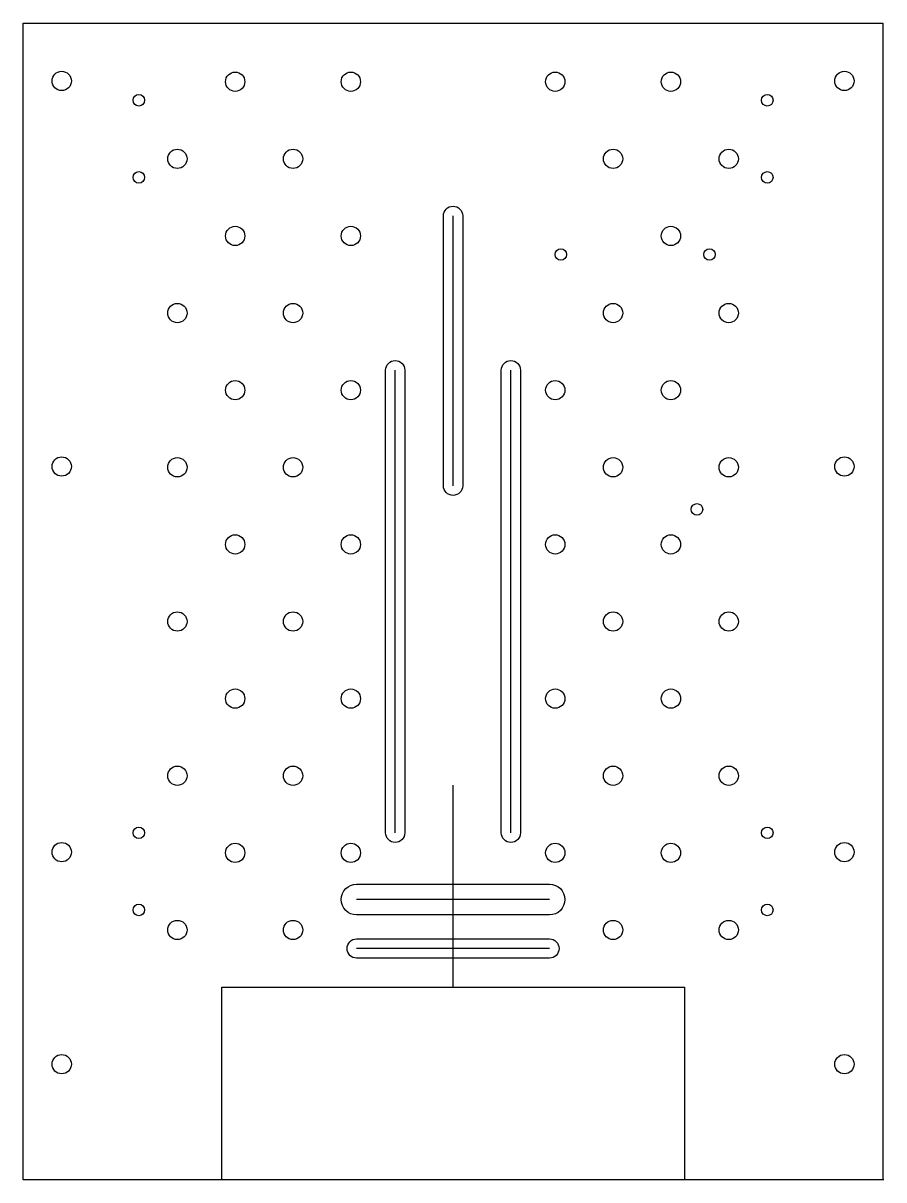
# Model space of a CAD drawing. Header units: millimetres. Extents: x -130 to 94, y 23 to 323.
import ezdxf

# ---------------------------------------------------------------- set-up
doc = ezdxf.new("R2010")
doc.units = ezdxf.units.MM
doc.layers.get('0').update_dxf_attribs({"linetype": 'CONTINUOUS'})

msp = doc.modelspace()

# ---------------------------------------------------------------- linework, layer by layer
for p, q in [((-18, 203.02), (-18, 273.02)), ((-18, 203.02), (-18, 273.02)), ((-33, 113), (-33, 233)), ((-33, 113), (-33, 233)), ((-3, 113), (-3, 233)), ((-3, 113), (-3, 233)), ((-18, 73), (-18, 125.37)), ((7, 95.7), (-43, 95.7)), ((7, 95.7), (-43, 95.7)), ((7, 83), (-43, 83)), ((7, 83), (-43, 83)), ((93.73, 23), (-129.27, 23))]:
    msp.add_line(p, q)
for points in [[(93.5, 323), (93.5, 23), (-129.5, 23), (-129.5, 323)], [(42, 23), (-78, 23), (-78, 73), (42, 73)]]:
    msp.add_lwpolyline(points, close=True)
for points in [[(-15.5, 273.02), (-15.5, 203.02, -1), (-20.5, 203.02), (-20.5, 273.02, -1)], [(-30.5, 233), (-30.5, 113, -1), (-35.5, 113), (-35.5, 233, -1)], [(-0.5, 233), (-0.5, 113, -1), (-5.5, 113), (-5.5, 233, -1)], [(-43, 99.7), (7, 99.7, -1), (7, 91.7), (-43, 91.7, -1)], [(-43, 85.5), (7, 85.5, -1), (7, 80.5), (-43, 80.5, -1)]]:
    msp.add_lwpolyline(points, format="xyb", close=True)
for centre, radius in [((-119.5, 308), 2.5), ((-74.5, 307.81), 2.5), ((-44.5, 307.81), 2.5), ((8.5, 307.81), 2.5), ((38.5, 307.81), 2.5), ((83.5, 308), 2.5), ((-99.5, 303), 1.5), ((63.5, 303), 1.5), ((-89.5, 287.81), 2.5), ((-59.5, 287.81), 2.5), ((23.5, 287.81), 2.5), ((53.5, 287.81), 2.5), ((-99.5, 283), 1.5), ((63.5, 283), 1.5), ((-74.5, 267.81), 2.5), ((-44.5, 267.81), 2.5), ((38.5, 267.81), 2.5), ((9.95, 263), 1.5), ((48.5, 263), 1.5), ((-89.5, 247.81), 2.5), ((-59.5, 247.81), 2.5), ((23.5, 247.81), 2.5), ((53.5, 247.81), 2.5), ((-74.5, 227.81), 2.5), ((-44.5, 227.81), 2.5), ((8.5, 227.81), 2.5), ((38.5, 227.81), 2.5), ((-119.5, 208), 2.5), ((-89.5, 207.81), 2.5), ((-59.5, 207.81), 2.5), ((23.5, 207.81), 2.5), ((53.5, 207.81), 2.5), ((83.5, 208), 2.5), ((45.26, 196.9), 1.5), ((-74.5, 187.81), 2.5), ((-44.5, 187.81), 2.5), ((8.5, 187.81), 2.5), ((38.5, 187.81), 2.5), ((-89.5, 167.81), 2.5), ((-59.5, 167.81), 2.5), ((23.5, 167.81), 2.5), ((53.5, 167.81), 2.5), ((-74.5, 147.81), 2.5), ((-44.5, 147.81), 2.5), ((8.5, 147.81), 2.5), ((38.5, 147.81), 2.5), ((-89.5, 127.81), 2.5), ((-59.5, 127.81), 2.5), ((23.5, 127.81), 2.5), ((53.5, 127.81), 2.5), ((-99.5, 113), 1.5), ((63.5, 113), 1.5), ((-119.5, 108), 2.5), ((-74.5, 107.81), 2.5), ((-44.5, 107.81), 2.5), ((8.5, 107.81), 2.5), ((38.5, 107.81), 2.5), ((83.5, 108), 2.5), ((-99.5, 93), 1.5), ((63.5, 93), 1.5), ((-89.5, 87.81), 2.5), ((-59.5, 87.81), 2.5), ((23.5, 87.81), 2.5), ((53.5, 87.81), 2.5), ((-119.5, 53), 2.5), ((83.5, 53), 2.5)]:
    msp.add_circle(centre, radius)

doc.saveas('drawing.dxf')
